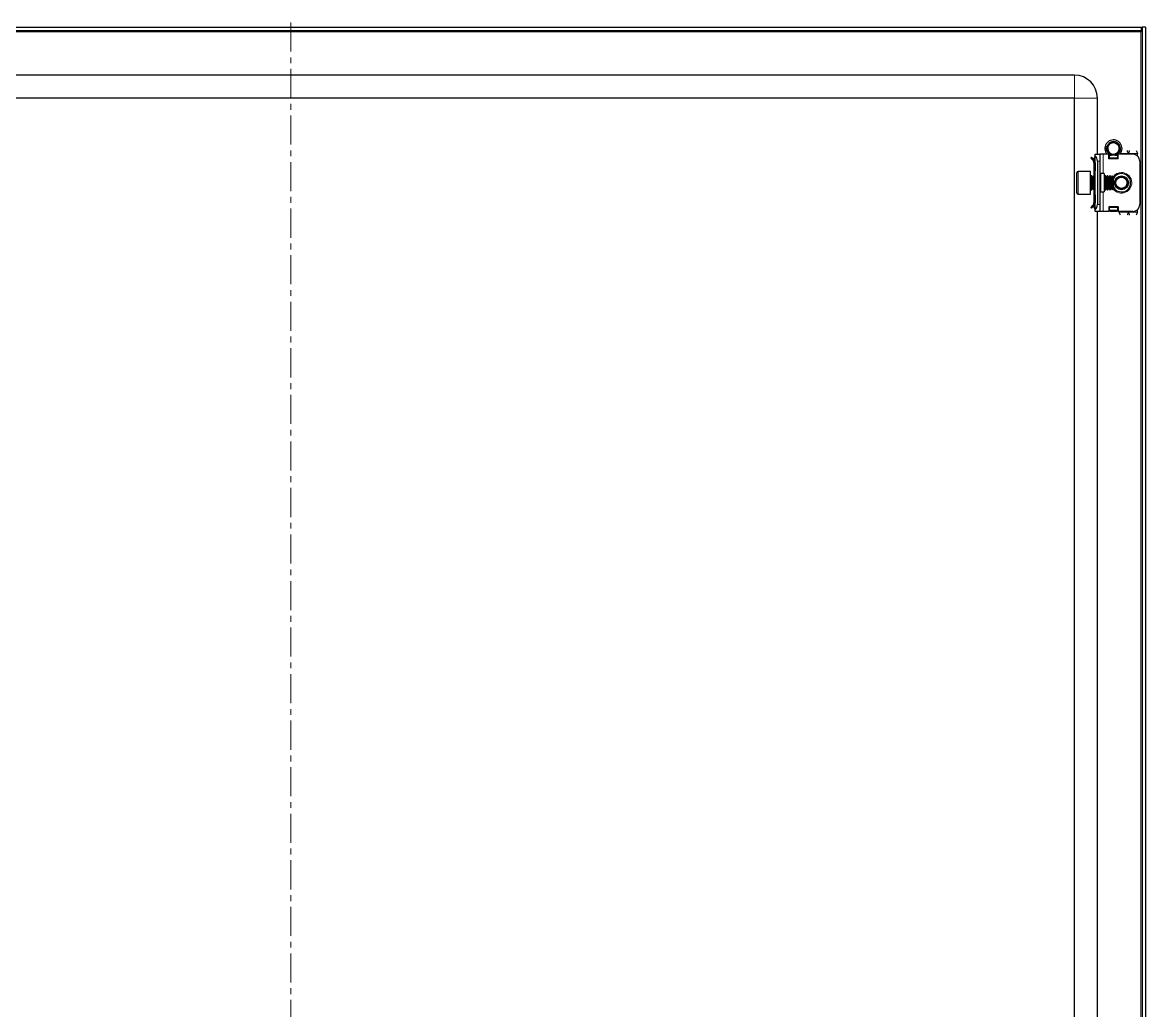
# Model space of a CAD drawing. Header units: millimetres. Extents: x -238 to 1680, y -693 to 1285.
# Drawn here: x 1189.7 to 1679.8, y 740.3 to 1171.7 of the extents above; entities that cross this region are included whole.
import ezdxf

# ---------------------------------------------------------------- set-up
doc = ezdxf.new("R2010")
doc.units = ezdxf.units.MM
doc.linetypes.add('CENTERX2', pattern=[20.32, 12.7, -2.54, 2.54, -2.54])
doc.layers.add('FORMAT', color=7, linetype='Continuous')

msp = doc.modelspace()

# ---------------------------------------------------------------- linework, layer by layer
at = {"color": 7, "linetype": 'Continuous', "lineweight": 25}
for p, q in [((935.51, 1169.71), (1678.11, 1169.71)), ((935.51, 1168.21), (1678.11, 1168.21)), ((1677.96, 1168.21), (1677.71, 1167.61)), ((1678.11, 1168.21), (1678.11, 1169.71)), ((1679.81, 1169.71), (1678.31, 1169.71)), ((1678.31, 1169.71), (1678.31, -591.29)), ((1679.81, 1169.71), (1679.81, -591.29)), ((1648.81, 1148.71), (964.81, 1148.71)), ((1648.81, 1138.71), (964.81, 1138.71)), ((1648.81, -560.29), (1648.81, 1138.71)), ((1658.81, 1114.21), (1658.81, 1138.71)), ((1662.89, 1117.41), (1662.97, 1117.65)), ((1662.95, 1117.6), (1662.93, 1117.56)), ((1664.19, 1119.23), (1664.39, 1119.35)), ((1664.36, 1119.34), (1664.32, 1119.31)), ((1664.37, 1119.27), (1664.32, 1119.31)), ((1664.36, 1119.34), (1664.59, 1119.42)), ((1664.55, 1119.43), (1664.5, 1119.41)), ((1664.74, 1119.51), (1664.69, 1119.49)), ((1664.74, 1119.51), (1664.96, 1119.58)), ((1664.93, 1119.58), (1664.88, 1119.56)), ((1665.12, 1119.63), (1665.08, 1119.62)), ((1666.01, 1119.7), (1665.26, 1119.63)), ((1667.51, 1119.18), (1667.46, 1119.21)), ((1667.67, 1119.06), (1667.63, 1119.09)), ((1667.83, 1118.93), (1667.79, 1118.96)), ((1667.97, 1118.79), (1667.94, 1118.82)), ((1667.97, 1118.79), (1668.09, 1118.66)), ((1668.08, 1118.67), (1668.07, 1118.68)), ((1668.1, 1117.58), (1668.27, 1117.17)), ((1656.25, 1112.85), (1655.9, 1112.49)), ((1657.23, 1111.87), (1656.25, 1112.85)), ((1657.6, 1112.92), (1657.81, 1113.12)), ((1657.81, 1114.21), (1659.81, 1114.21)), ((1657.81, 1113.45), (1657.81, 1114.21)), ((1657.81, 1089.97), (1657.81, 1113.45)), ((1659.81, 1114.21), (1659.81, 1111.21)), ((1661.31, 1114.21), (1659.81, 1114.21)), ((1663.81, 1114.21), (1661.31, 1114.21)), ((1662.81, 1116.8), (1662.84, 1117.06)), ((1662.81, 1116.6), (1662.84, 1116.84)), ((1662.81, 1116.8), (1662.81, 1116.75)), ((1662.81, 1116.6), (1662.82, 1116.55)), ((1662.83, 1117.01), (1662.82, 1116.96)), ((1662.83, 1116.4), (1662.83, 1116.35)), ((1662.85, 1117.21), (1662.85, 1117.17)), ((1662.85, 1116.21), (1662.86, 1116.16)), ((1662.89, 1117.41), (1662.88, 1117.37)), ((1662.89, 1116.02), (1662.9, 1115.98)), ((1662.94, 1115.85), (1662.95, 1115.8)), ((1663, 1115.67), (1663, 1115.66)), ((1663.59, 1114.7), (1663.62, 1114.66)), ((1663.72, 1114.56), (1663.75, 1114.53)), ((1663.81, 1112.21), (1663.81, 1114.21)), ((1664.06, 1113.39), (1663.81, 1113.54)), ((1663.87, 1114.42), (1663.91, 1114.39)), ((1664.03, 1114.29), (1664.07, 1114.26)), ((1664.06, 1113.83), (1664.4, 1114.07)), ((1664.56, 1113.83), (1664.06, 1113.48)), ((1664.06, 1113.48), (1664.06, 1113.83)), ((1664.06, 1112.56), (1664.06, 1113.48)), ((1664.06, 1112.21), (1664.06, 1112.56)), ((1664.2, 1114.18), (1664.24, 1114.15)), ((1664.38, 1114.07), (1664.42, 1114.05)), ((1664.56, 1113.83), (1664.96, 1113.83)), ((1664.91, 1113.85), (1664.71, 1113.95)), ((1664.74, 1113.91), (1664.78, 1113.89)), ((1664.91, 1113.85), (1664.96, 1113.83)), ((1665.09, 1113.8), (1665.14, 1113.79)), ((1666.26, 1113.75), (1666.08, 1113.72)), ((1666.41, 1113.77), (1666.45, 1113.78)), ((1666.79, 1113.87), (1666.6, 1113.83)), ((1666.65, 1113.83), (1667.06, 1113.83)), ((1667.56, 1113.48), (1667.06, 1113.83)), ((1667.35, 1114.13), (1667.08, 1114.01)), ((1667.16, 1114.12), (1667.56, 1113.83)), ((1667.56, 1113.83), (1667.56, 1113.48)), ((1667.56, 1113.48), (1667.56, 1112.56)), ((1667.56, 1112.56), (1667.56, 1112.21)), ((1667.81, 1113.54), (1667.61, 1113.42)), ((1667.61, 1113.42), (1667.61, 1112.21)), ((1667.81, 1112.21), (1667.81, 1114.21)), ((1674.31, 1114.21), (1667.81, 1114.21)), ((1668.08, 1114.74), (1667.91, 1114.62)), ((1668.05, 1114.78), (1667.93, 1114.59)), ((1668.58, 1115.59), (1668.48, 1115.4)), ((1668.59, 1115.59), (1668.49, 1115.41)), ((1668.65, 1115.73), (1668.66, 1115.77)), ((1668.7, 1115.91), (1668.71, 1115.95)), ((1668.8, 1116.51), (1668.74, 1116.2)), ((1668.75, 1116.1), (1668.76, 1116.15)), ((1668.78, 1116.31), (1668.79, 1116.36)), ((1668.8, 1116.51), (1668.81, 1116.56)), ((1668.81, 1116.71), (1668.81, 1116.71)), ((1676.31, 1113.45), (1676.31, 1114.46)), ((1656.87, 1111.52), (1655.9, 1112.49)), ((1656.87, 1111.52), (1657.23, 1111.87)), ((1657.31, 1112.21), (1657.31, 1111.81)), ((1657.31, 1110.46), (1657.81, 1110.46)), ((1657.31, 1110.46), (1657.31, 1106.96)), ((1657.81, 1110.46), (1657.81, 1106.96)), ((1658.81, 1111.21), (1658.81, 1092.21)), ((1659.81, 1111.21), (1659.81, 1092.21)), ((1667.81, 1112.21), (1663.81, 1112.21)), ((1677.31, 1111.21), (1677.31, 1092.21)), ((1649.81, 1097.31), (1649.81, 1106.11)), ((1655.81, 1106.71), (1650.41, 1106.71)), ((1655.81, 1096.71), (1655.81, 1106.71)), ((1656.42, 1104.71), (1656.06, 1104.71)), ((1656.81, 1104.15), (1656.42, 1104.71)), ((1656.42, 1104.24), (1656.42, 1104.71)), ((1656.42, 1098.71), (1656.42, 1104.24)), ((1657.2, 1104.71), (1656.81, 1104.15)), ((1656.81, 1103.77), (1656.81, 1104.15)), ((1656.81, 1099.26), (1656.81, 1103.77)), ((1657.42, 1104.71), (1657.2, 1104.71)), ((1657.2, 1104.24), (1657.2, 1104.71)), ((1657.2, 1098.71), (1657.2, 1104.24)), ((1657.81, 1106.96), (1657.31, 1106.96)), ((1657.31, 1106.96), (1657.31, 1104.71)), ((1657.81, 1104.15), (1657.42, 1104.71)), ((1657.42, 1104.24), (1657.42, 1104.71)), ((1657.42, 1098.71), (1657.42, 1104.24)), ((1661.81, 1105.71), (1660.31, 1105.71)), ((1661.81, 1105.71), (1661.81, 1097.71)), ((1662.2, 1104.71), (1661.81, 1104.15)), ((1662.42, 1104.71), (1662.2, 1104.71)), ((1662.2, 1104.24), (1662.2, 1104.71)), ((1662.2, 1098.71), (1662.2, 1104.24)), ((1662.81, 1104.15), (1662.42, 1104.71)), ((1662.42, 1104.24), (1662.42, 1104.71)), ((1662.42, 1098.71), (1662.42, 1104.24)), ((1663.2, 1104.71), (1662.81, 1104.15)), ((1662.81, 1103.77), (1662.81, 1104.15)), ((1662.81, 1099.26), (1662.81, 1103.77)), ((1663.42, 1104.71), (1663.2, 1104.71)), ((1663.2, 1104.24), (1663.2, 1104.71)), ((1663.2, 1098.71), (1663.2, 1104.24)), ((1663.81, 1104.15), (1663.42, 1104.71)), ((1663.42, 1104.24), (1663.42, 1104.71)), ((1663.42, 1098.71), (1663.42, 1104.24)), ((1664.2, 1104.71), (1663.81, 1104.15)), ((1663.81, 1103.77), (1663.81, 1104.15)), ((1663.81, 1099.26), (1663.81, 1103.77)), ((1664.42, 1104.71), (1664.2, 1104.71)), ((1664.2, 1104.24), (1664.2, 1104.71)), ((1664.2, 1098.71), (1664.2, 1104.24)), ((1664.81, 1104.15), (1664.42, 1104.71)), ((1664.42, 1104.24), (1664.42, 1104.71)), ((1664.42, 1098.71), (1664.42, 1104.24)), ((1665.2, 1104.71), (1664.81, 1104.15)), ((1664.81, 1103.77), (1664.81, 1104.15)), ((1664.81, 1099.26), (1664.81, 1103.77)), ((1665.26, 1104.71), (1665.2, 1104.71)), ((1665.2, 1104.24), (1665.2, 1104.71)), ((1665.2, 1098.71), (1665.2, 1104.24)), ((1665.81, 1104.15), (1665.26, 1104.71)), ((1665.26, 1098.71), (1665.26, 1104.71)), ((1665.81, 1099.26), (1665.81, 1104.15)), ((1656.06, 1098.71), (1656.42, 1098.71)), ((1656.42, 1098.71), (1656.81, 1099.26)), ((1656.81, 1099.26), (1657.2, 1098.71)), ((1657.2, 1098.71), (1657.42, 1098.71)), ((1657.31, 1098.71), (1657.31, 1096.46)), ((1657.42, 1098.71), (1657.81, 1099.26)), ((1661.81, 1099.26), (1662.2, 1098.71)), ((1662.2, 1098.71), (1662.42, 1098.71)), ((1662.42, 1098.71), (1662.81, 1099.26)), ((1662.81, 1099.26), (1663.2, 1098.71)), ((1663.2, 1098.71), (1663.42, 1098.71)), ((1663.42, 1098.71), (1663.81, 1099.26)), ((1663.81, 1099.26), (1664.2, 1098.71)), ((1664.2, 1098.71), (1664.42, 1098.71)), ((1664.42, 1098.71), (1664.81, 1099.26)), ((1664.81, 1099.26), (1665.2, 1098.71)), ((1665.2, 1098.71), (1665.26, 1098.71)), ((1665.26, 1098.71), (1665.81, 1099.26)), ((1650.41, 1096.71), (1655.81, 1096.71)), ((1657.31, 1096.46), (1657.81, 1096.46)), ((1657.31, 1096.46), (1657.31, 1092.96)), ((1657.31, 1092.96), (1657.81, 1092.96)), ((1657.81, 1096.46), (1657.81, 1092.96)), ((1660.31, 1097.71), (1661.81, 1097.71)), ((1656.87, 1091.9), (1655.9, 1090.92)), ((1656.25, 1090.57), (1655.9, 1090.92)), ((1657.23, 1091.54), (1656.25, 1090.57)), ((1656.87, 1091.9), (1657.23, 1091.54)), ((1657.31, 1091.21), (1657.31, 1091.67)), ((1657.81, 1090.29), (1657.6, 1090.5)), ((1657.81, 1089.21), (1657.81, 1089.97)), ((1659.81, 1089.21), (1657.81, 1089.21)), ((1658.81, 614.21), (1658.81, 1089.21)), ((1659.81, 1092.21), (1659.81, 1089.21)), ((1661.31, 1089.21), (1659.81, 1089.21)), ((1663.81, 1089.21), (1661.31, 1089.21)), ((1667.81, 1091.21), (1663.81, 1091.21)), ((1663.81, 1091.21), (1663.81, 1089.21)), ((1664.06, 1090.86), (1664.06, 1091.21)), ((1664.06, 1089.94), (1664.06, 1090.86)), ((1664.06, 1089.94), (1664.56, 1089.59)), ((1664.06, 1089.59), (1664.06, 1089.94)), ((1664.56, 1089.23), (1664.06, 1089.59)), ((1667.06, 1089.59), (1664.56, 1089.59)), ((1664.56, 1089.59), (1664.56, 1089.23)), ((1667.06, 1089.23), (1664.56, 1089.23)), ((1667.06, 1089.59), (1667.56, 1089.94)), ((1667.06, 1089.23), (1667.06, 1089.59)), ((1667.56, 1089.59), (1667.06, 1089.23)), ((1667.56, 1091.21), (1667.56, 1090.86)), ((1667.56, 1090.86), (1667.56, 1089.94)), ((1667.56, 1089.94), (1667.56, 1089.59)), ((1667.61, 1091.21), (1667.61, 1089.33)), ((1667.61, 1089.33), (1667.81, 1089.33)), ((1667.81, 1091.21), (1667.81, 1089.21)), ((1674.31, 1089.21), (1667.81, 1089.21)), ((1668.31, 1088.96), (1668.31, 1089.21)), ((1676.31, 1088.96), (1676.31, 1089.97))]:
    msp.add_line(p, q, dxfattribs=at)
at = {"color": 8, "linetype": 'Continuous', "lineweight": 18}
for p, q in [((935.91, 1167.61), (1677.71, 1167.61)), ((1677.71, 1167.61), (1677.71, -589.19)), ((1648.81, 1138.71), (1648.81, 1148.71)), ((1648.81, 1138.71), (1658.81, 1138.71)), ((1657.81, 1112.71), (1657.6, 1112.92)), ((1661.31, 1114.21), (1661.31, 1105.71)), ((1667.56, 1112.56), (1664.06, 1112.56)), ((1668.81, 1114.46), (1672.31, 1114.46)), ((1676.31, 1114.46), (1672.31, 1114.46)), ((1657.81, 1112.21), (1657.31, 1112.21)), ((1659.81, 1111.21), (1658.81, 1111.21)), ((1650.41, 1106.71), (1650.41, 1096.71)), ((1656.06, 1104.71), (1656.06, 1100.09)), ((1660.31, 1105.71), (1660.31, 1097.71)), ((1656.06, 1100.09), (1656.06, 1098.71)), ((1661.31, 1097.71), (1661.31, 1089.21)), ((1657.81, 1091.21), (1657.31, 1091.21)), ((1657.81, 1090.71), (1657.6, 1090.5)), ((1658.81, 1092.21), (1659.81, 1092.21)), ((1664.06, 1090.86), (1667.56, 1090.86)), ((1672.31, 1088.96), (1668.31, 1088.96)), ((1676.31, 1088.96), (1672.31, 1088.96))]:
    msp.add_line(p, q, dxfattribs=at)
at = {"color": 7, "linetype": 'Continuous', "lineweight": 25}
for radius in [3, 2.76, 2.45]:
    msp.add_circle((1669.31, 1101.71), radius, dxfattribs=at)
for centre, radius, start, end in [((1648.81, 1138.71), 10, 0, 90), ((1665.81, 1116.71), 3.75, 0, 221.8103), ((1665.81, 1116.71), 2.5, 108.5944, 168.5944), ((1665.81, 1116.71), 2.5, 75.8881, 108.5944), ((1665.81, 1116.71), 3, 59.9286, 86.2193), ((1665.81, 1116.71), 3, 360, 40.7437), ((1658.31, 1112.21), 1, 135, 180), ((1655.81, 1111.21), 3, 360, 48.1897), ((1665.81, 1116.71), 2.5, 168.5944, 228.5944), ((1665.81, 1116.71), 2.5, 228.5944, 288.5944), ((1665.81, 1116.71), 2.5, 288.5944, 348.5944), ((1665.81, 1116.71), 2.5, 348.5944, 10.5165), ((1665.81, 1116.71), 3.75, 318.1897, 0), ((1674.31, 1111.21), 3, 360, 90), ((1650.41, 1106.11), 0.6, 90, 180), ((1656.06, 1104.96), 0.25, 180, 270), ((1660.31, 1106.21), 0.5, 180, 270), ((1669.31, 1101.71), 4, 270, 151.045), ((1656.06, 1098.46), 0.25, 90, 180), ((1669.31, 1101.71), 4, 208.955, 270), ((1650.41, 1097.31), 0.6, 180, 270), ((1660.31, 1097.21), 0.5, 90, 180), ((1658.31, 1091.21), 1, 180, 225), ((1655.81, 1092.21), 3, 311.8103, 360), ((1674.31, 1092.21), 3, 270, 360)]:
    msp.add_arc(centre, radius, start, end, dxfattribs=at)
at = {"color": 8, "linetype": 'Continuous', "lineweight": 18}
for start, end in [(215.4622, 90), (90, 144.5378)]:
    msp.add_arc((1669.31, 1101.71), 4.5, start, end, dxfattribs=at)
at = {"color": 7, "linetype": 'Continuous', "lineweight": 25}
msp.add_open_spline([(1677.71, 1167.61), (1677.74, 1167.69), (1677.81, 1167.84), (1677.91, 1168.04), (1678.01, 1168.18), (1678.08, 1168.2), (1678.11, 1168.21)], degree=3, dxfattribs=at)
for points, knots in [([(1678.31, 1169.71), (1678.3, 1169.53), (1678.28, 1169.16), (1678.19, 1168.79), (1678.11, 1168.6), (1678.11, 1168.59)], [0, 0, 0, 0, 0.48755, 0.97507, 1, 1, 1, 1]), ([(1662.89, 1117.41), (1662.93, 1117.42), (1663, 1117.42), (1663.09, 1117.41), (1663.17, 1117.38), (1663.24, 1117.34), (1663.3, 1117.3), (1663.33, 1117.26), (1663.35, 1117.24)], [0, 0, 0, 0, 0.207037, 0.38272, 0.55212, 0.712365, 0.86221, 1, 1, 1, 1]), ([(1663.36, 1117.25), (1663.35, 1117.27), (1663.32, 1117.31), (1663.27, 1117.38), (1663.19, 1117.45), (1663.11, 1117.5), (1663.02, 1117.54), (1662.96, 1117.55), (1662.93, 1117.56)], [0, 0, 0, 0, 0.112687, 0.266978, 0.464332, 0.661607, 0.829157, 1, 1, 1, 1]), ([(1662.95, 1117.6), (1662.98, 1117.6), (1663.04, 1117.6), (1663.12, 1117.57), (1663.19, 1117.54), (1663.26, 1117.49), (1663.31, 1117.43), (1663.34, 1117.37), (1663.37, 1117.33), (1663.37, 1117.3), (1663.37, 1117.3)], [0, 0, 0, 0, 0.159812, 0.318711, 0.470648, 0.614013, 0.748131, 0.873387, 0.991083, 1, 1, 1, 1]), ([(1664.35, 1119.26), (1664.28, 1119.21), (1663.93, 1118.98), (1663.44, 1118.47), (1663.21, 1117.92), (1663.11, 1117.68)], [0, 0, 0, 0, 0.128781, 0.613629, 1, 1, 1, 1]), ([(1663.11, 1117.68), (1663.11, 1117.68), (1663.14, 1117.67), (1663.2, 1117.64), (1663.26, 1117.59), (1663.3, 1117.54), (1663.35, 1117.46), (1663.37, 1117.36), (1663.37, 1117.26), (1663.36, 1117.21), (1663.36, 1117.2)], [0, 0, 0, 0, 0.022761, 0.192243, 0.346896, 0.477535, 0.588677, 0.783334, 0.968624, 1, 1, 1, 1]), ([(1663.38, 1117.27), (1663.37, 1117.31), (1663.36, 1117.37), (1663.32, 1117.46), (1663.27, 1117.53), (1663.21, 1117.6), (1663.16, 1117.64), (1663.12, 1117.67), (1663.11, 1117.68)], [0, 0, 0, 0, 0.182737, 0.363423, 0.543947, 0.724373, 0.904747, 1, 1, 1, 1]), ([(1665.01, 1119.08), (1665, 1119.07), (1664.95, 1119.06), (1664.88, 1119.05), (1664.78, 1119.05), (1664.69, 1119.06), (1664.6, 1119.09), (1664.52, 1119.12), (1664.44, 1119.17), (1664.39, 1119.22), (1664.36, 1119.25), (1664.35, 1119.26)], [0, 0, 0, 0, 0.0429601, 0.1733, 0.2742626, 0.4010814, 0.5277159, 0.6542588, 0.7807587, 0.9368521, 1, 1, 1, 1]), ([(1664.36, 1119.34), (1664.39, 1119.32), (1664.45, 1119.28), (1664.52, 1119.21), (1664.56, 1119.15), (1664.58, 1119.11), (1664.58, 1119.09)], [0, 0, 0, 0, 0.3195142, 0.6084926, 0.891527, 1, 1, 1, 1]), ([(1664.66, 1119.07), (1664.66, 1119.07), (1664.66, 1119.11), (1664.64, 1119.17), (1664.61, 1119.26), (1664.56, 1119.34), (1664.52, 1119.39), (1664.5, 1119.41)], [0, 0, 0, 0, 0.00279, 0.269575, 0.536371, 0.765499, 1, 1, 1, 1]), ([(1664.55, 1119.43), (1664.58, 1119.41), (1664.63, 1119.37), (1664.69, 1119.29), (1664.73, 1119.21), (1664.76, 1119.13), (1664.76, 1119.08), (1664.77, 1119.05)], [0, 0, 0, 0, 0.234253, 0.442787, 0.646465, 0.841043, 1, 1, 1, 1]), ([(1664.8, 1119.05), (1664.8, 1119.08), (1664.81, 1119.14), (1664.81, 1119.24), (1664.78, 1119.33), (1664.75, 1119.42), (1664.71, 1119.47), (1664.69, 1119.49)], [0, 0, 0, 0, 0.181695, 0.396783, 0.61186, 0.803681, 1, 1, 1, 1]), ([(1664.74, 1119.51), (1664.76, 1119.49), (1664.81, 1119.44), (1664.86, 1119.36), (1664.9, 1119.27), (1664.91, 1119.19), (1664.91, 1119.12), (1664.9, 1119.07), (1664.9, 1119.05)], [0, 0, 0, 0, 0.208724, 0.39105, 0.568219, 0.73683, 0.894853, 1, 1, 1, 1]), ([(1664.92, 1119.06), (1664.92, 1119.07), (1664.94, 1119.1), (1664.96, 1119.18), (1664.97, 1119.28), (1664.96, 1119.38), (1664.93, 1119.47), (1664.9, 1119.53), (1664.88, 1119.56)], [0, 0, 0, 0, 0.043388, 0.23288, 0.422274, 0.611632, 0.803279, 1, 1, 1, 1]), ([(1664.93, 1119.58), (1664.95, 1119.55), (1664.99, 1119.5), (1665.03, 1119.41), (1665.05, 1119.33), (1665.05, 1119.24), (1665.04, 1119.17), (1665.03, 1119.11), (1665.01, 1119.08), (1665.01, 1119.08)], [0, 0, 0, 0, 0.198483, 0.367712, 0.531083, 0.685778, 0.830503, 0.965152, 1, 1, 1, 1]), ([(1665.26, 1119.63), (1665.27, 1119.61), (1665.29, 1119.57), (1665.31, 1119.49), (1665.31, 1119.41), (1665.29, 1119.34), (1665.25, 1119.25), (1665.19, 1119.17), (1665.1, 1119.11), (1665.04, 1119.09), (1665.01, 1119.08)], [0, 0, 0, 0, 0.098631, 0.238541, 0.378532, 0.49895, 0.601027, 0.777401, 0.9101, 1, 1, 1, 1]), ([(1665.03, 1119.1), (1665.04, 1119.12), (1665.07, 1119.17), (1665.1, 1119.25), (1665.12, 1119.35), (1665.12, 1119.48), (1665.09, 1119.57), (1665.08, 1119.62)], [0, 0, 0, 0, 0.13286, 0.29106, 0.491007, 0.69089, 1, 1, 1, 1]), ([(1665.12, 1119.63), (1665.13, 1119.6), (1665.16, 1119.55), (1665.19, 1119.47), (1665.2, 1119.38), (1665.19, 1119.3), (1665.16, 1119.21), (1665.12, 1119.15), (1665.09, 1119.11)], [0, 0, 0, 0, 0.16279, 0.324686, 0.479688, 0.626058, 0.76302, 1, 1, 1, 1]), ([(1665.11, 1119.13), (1665.12, 1119.13), (1665.15, 1119.16), (1665.18, 1119.22), (1665.23, 1119.29), (1665.26, 1119.39), (1665.27, 1119.48), (1665.27, 1119.56), (1665.27, 1119.61), (1665.26, 1119.63)], [0, 0, 0, 0, 0.036757, 0.196192, 0.355485, 0.51469, 0.719746, 0.882005, 1, 1, 1, 1]), ([(1666.42, 1119.13), (1666.71, 1119.08), (1667, 1119.03), (1667.27, 1118.9), (1667.28, 1118.9)], [0, 0, 0, 0, 0.965671, 1, 1, 1, 1]), ([(1666.42, 1119.13), (1666.51, 1119.1), (1666.65, 1119.04), (1666.78, 1118.97), (1666.82, 1118.94)], [0, 0, 0, 0, 0.681733, 1, 1, 1, 1]), ([(1666.82, 1118.94), (1666.89, 1118.91), (1667.21, 1118.75), (1667.73, 1118.33), (1667.98, 1117.83), (1668.1, 1117.58)], [0, 0, 0, 0, 0.130652, 0.560007, 1, 1, 1, 1]), ([(1667.28, 1118.9), (1667.27, 1118.91), (1667.26, 1118.96), (1667.25, 1119.03), (1667.26, 1119.12), (1667.27, 1119.22), (1667.3, 1119.28), (1667.31, 1119.31)], [0, 0, 0, 0, 0.113604, 0.31095, 0.508229, 0.75166, 1, 1, 1, 1]), ([(1667.33, 1119.29), (1667.33, 1119.26), (1667.33, 1119.19), (1667.3, 1119.09), (1667.28, 1119.03), (1667.26, 1119.01), (1667.26, 1119.01)], [0, 0, 0, 0, 0.357139, 0.680979, 0.998183, 1, 1, 1, 1]), ([(1667.27, 1118.92), (1667.29, 1118.94), (1667.34, 1118.98), (1667.4, 1119.05), (1667.44, 1119.13), (1667.46, 1119.18), (1667.46, 1119.21)], [0, 0, 0, 0, 0.2282538, 0.5103507, 0.7523188, 1, 1, 1, 1]), ([(1667.88, 1118.49), (1667.86, 1118.49), (1667.82, 1118.47), (1667.73, 1118.47), (1667.63, 1118.48), (1667.55, 1118.52), (1667.47, 1118.57), (1667.38, 1118.66), (1667.31, 1118.77), (1667.29, 1118.86), (1667.28, 1118.9)], [0, 0, 0, 0, 0.073646, 0.169563, 0.351373, 0.438893, 0.519676, 0.682906, 0.8512, 1, 1, 1, 1]), ([(1667.51, 1119.18), (1667.5, 1119.15), (1667.49, 1119.08), (1667.46, 1118.99), (1667.41, 1118.91), (1667.36, 1118.85), (1667.32, 1118.82), (1667.3, 1118.81)], [0, 0, 0, 0, 0.240212, 0.454711, 0.664287, 0.864517, 1, 1, 1, 1]), ([(1667.32, 1118.77), (1667.34, 1118.78), (1667.4, 1118.81), (1667.48, 1118.86), (1667.55, 1118.93), (1667.6, 1119.01), (1667.62, 1119.06), (1667.63, 1119.09)], [0, 0, 0, 0, 0.172104, 0.391099, 0.610089, 0.802801, 1, 1, 1, 1]), ([(1667.67, 1119.06), (1667.67, 1119.03), (1667.65, 1118.96), (1667.61, 1118.87), (1667.55, 1118.8), (1667.49, 1118.75), (1667.43, 1118.71), (1667.38, 1118.69), (1667.37, 1118.69)], [0, 0, 0, 0, 0.2092385, 0.3927019, 0.571062, 0.7408444, 0.8999576, 1, 1, 1, 1]), ([(1667.38, 1118.67), (1667.39, 1118.67), (1667.43, 1118.67), (1667.51, 1118.7), (1667.6, 1118.75), (1667.68, 1118.81), (1667.74, 1118.88), (1667.78, 1118.93), (1667.79, 1118.96)], [0, 0, 0, 0, 0.0505, 0.241124, 0.431653, 0.622154, 0.808692, 1, 1, 1, 1]), ([(1667.83, 1118.93), (1667.82, 1118.89), (1667.79, 1118.83), (1667.74, 1118.75), (1667.68, 1118.69), (1667.61, 1118.65), (1667.53, 1118.62), (1667.48, 1118.6), (1667.45, 1118.6), (1667.44, 1118.6)], [0, 0, 0, 0, 0.198035, 0.367663, 0.531495, 0.686664, 0.831818, 0.981917, 1, 1, 1, 1]), ([(1667.46, 1118.59), (1667.46, 1118.59), (1667.5, 1118.59), (1667.56, 1118.59), (1667.65, 1118.61), (1667.73, 1118.65), (1667.81, 1118.69), (1667.88, 1118.75), (1667.92, 1118.8), (1667.94, 1118.82)], [0, 0, 0, 0, 0.018281, 0.175639, 0.332896, 0.490097, 0.647274, 0.821632, 1, 1, 1, 1]), ([(1667.97, 1118.79), (1667.96, 1118.76), (1667.93, 1118.71), (1667.87, 1118.65), (1667.8, 1118.6), (1667.73, 1118.56), (1667.66, 1118.54), (1667.58, 1118.53), (1667.53, 1118.54), (1667.51, 1118.55)], [0, 0, 0, 0, 0.159446, 0.318034, 0.469983, 0.61348, 0.747649, 0.872856, 1, 1, 1, 1]), ([(1667.52, 1118.54), (1667.55, 1118.53), (1667.61, 1118.52), (1667.69, 1118.52), (1667.77, 1118.53), (1667.86, 1118.55), (1667.96, 1118.59), (1668.03, 1118.65), (1668.07, 1118.68)], [0, 0, 0, 0, 0.149407, 0.278563, 0.407661, 0.536722, 0.727045, 1, 1, 1, 1]), ([(1668.08, 1118.67), (1668.07, 1118.64), (1668.04, 1118.59), (1667.97, 1118.54), (1667.92, 1118.51), (1667.89, 1118.49), (1667.88, 1118.49)], [0, 0, 0, 0, 0.315056, 0.630194, 0.945514, 1, 1, 1, 1]), ([(1667.88, 1118.49), (1667.91, 1118.47), (1668.15, 1118.24), (1668.5, 1117.78), (1668.74, 1117.17), (1668.79, 1116.83), (1668.81, 1116.71)], [0, 0, 0, 0, 0.050685, 0.485619, 0.826643, 1, 1, 1, 1]), ([(1662.81, 1116.8), (1662.84, 1116.82), (1662.91, 1116.85), (1663, 1116.87), (1663.09, 1116.88), (1663.14, 1116.87), (1663.16, 1116.86)], [0, 0, 0, 0, 0.293779, 0.558982, 0.818494, 1, 1, 1, 1]), ([(1663.04, 1116.78), (1663.02, 1116.78), (1662.97, 1116.79), (1662.9, 1116.78), (1662.84, 1116.76), (1662.81, 1116.75)], [0, 0, 0, 0, 0.236131, 0.613435, 1, 1, 1, 1]), ([(1663.59, 1114.7), (1663.46, 1114.85), (1663.18, 1115.2), (1662.89, 1115.86), (1662.84, 1116.37), (1662.81, 1116.62)], [0, 0, 0, 0, 0.274163, 0.639603, 1, 1, 1, 1]), ([(1663.21, 1116.91), (1663.2, 1116.91), (1663.17, 1116.93), (1663.09, 1116.96), (1663, 1116.98), (1662.91, 1116.98), (1662.85, 1116.97), (1662.82, 1116.96)], [0, 0, 0, 0, 0.050156, 0.304513, 0.55888, 0.776903, 1, 1, 1, 1]), ([(1662.92, 1115.96), (1662.91, 1116.01), (1662.84, 1116.16), (1662.83, 1116.32), (1662.82, 1116.44)], [0, 0, 0, 0, 0.28291, 1, 1, 1, 1]), ([(1662.83, 1117.01), (1662.86, 1117.02), (1662.92, 1117.05), (1663.02, 1117.06), (1663.11, 1117.06), (1663.19, 1117.03), (1663.25, 1117.02), (1663.27, 1117), (1663.27, 1117)], [0, 0, 0, 0, 0.227908, 0.430276, 0.627707, 0.816134, 0.99284, 1, 1, 1, 1]), ([(1662.85, 1117.21), (1662.89, 1117.22), (1662.95, 1117.24), (1663.05, 1117.24), (1663.14, 1117.23), (1663.22, 1117.2), (1663.28, 1117.16), (1663.32, 1117.12), (1663.33, 1117.11)], [0, 0, 0, 0, 0.2058107, 0.3849601, 0.558827, 0.7241205, 0.8789337, 1, 1, 1, 1]), ([(1663.29, 1117.02), (1663.26, 1117.04), (1663.21, 1117.09), (1663.12, 1117.13), (1663.03, 1117.16), (1662.94, 1117.17), (1662.88, 1117.17), (1662.85, 1117.17)], [0, 0, 0, 0, 0.19243, 0.403622, 0.614801, 0.805152, 1, 1, 1, 1]), ([(1663.32, 1117.16), (1663.3, 1117.18), (1663.25, 1117.23), (1663.17, 1117.29), (1663.08, 1117.33), (1662.99, 1117.36), (1662.92, 1117.36), (1662.88, 1117.37)], [0, 0, 0, 0, 0.183111, 0.381533, 0.579913, 0.787111, 1, 1, 1, 1]), ([(1663.12, 1115.41), (1663.1, 1115.44), (1663.01, 1115.58), (1662.97, 1115.74), (1662.93, 1115.87)], [0, 0, 0, 0, 0.192577, 1, 1, 1, 1]), ([(1663.36, 1117.2), (1663.35, 1117.17), (1663.33, 1117.1), (1663.28, 1117), (1663.21, 1116.91), (1663.15, 1116.85), (1663.08, 1116.8), (1663.02, 1116.76), (1662.98, 1116.75), (1662.97, 1116.75)], [0, 0, 0, 0, 0.125166, 0.336769, 0.488675, 0.640371, 0.791962, 0.943503, 1, 1, 1, 1]), ([(1662.97, 1116.75), (1662.98, 1116.67), (1663, 1116.28), (1663.17, 1115.61), (1663.54, 1115.13), (1663.71, 1114.91)], [0, 0, 0, 0, 0.108003, 0.585763, 1, 1, 1, 1]), ([(1663.5, 1114.83), (1663.46, 1114.87), (1663.32, 1115), (1663.23, 1115.17), (1663.16, 1115.3)], [0, 0, 0, 0, 0.288707, 1, 1, 1, 1]), ([(1663.59, 1114.7), (1663.6, 1114.72), (1663.63, 1114.77), (1663.7, 1114.83), (1663.77, 1114.87), (1663.84, 1114.9), (1663.91, 1114.91), (1663.98, 1114.92), (1664.02, 1114.91), (1664.03, 1114.9)], [0, 0, 0, 0, 0.169226, 0.337427, 0.497935, 0.649179, 0.790582, 0.922688, 1, 1, 1, 1]), ([(1664.08, 1114.86), (1664.07, 1114.86), (1664, 1114.87), (1663.9, 1114.85), (1663.79, 1114.8), (1663.7, 1114.75), (1663.65, 1114.7), (1663.62, 1114.66)], [0, 0, 0, 0, 0.046579, 0.362688, 0.551736, 0.740753, 1, 1, 1, 1]), ([(1663.71, 1114.91), (1663.72, 1114.92), (1663.74, 1114.93), (1663.8, 1114.94), (1663.88, 1114.95), (1663.99, 1114.94), (1664.09, 1114.89), (1664.14, 1114.85), (1664.16, 1114.83)], [0, 0, 0, 0, 0.045866, 0.230744, 0.387461, 0.658246, 0.861978, 1, 1, 1, 1]), ([(1664.07, 1114.9), (1664.04, 1114.91), (1663.98, 1114.93), (1663.89, 1114.94), (1663.8, 1114.93), (1663.74, 1114.92), (1663.71, 1114.91)], [0, 0, 0, 0, 0.251795, 0.502165, 0.752314, 1, 1, 1, 1]), ([(1663.72, 1114.56), (1663.73, 1114.59), (1663.76, 1114.65), (1663.82, 1114.72), (1663.89, 1114.78), (1663.96, 1114.82), (1664.03, 1114.84), (1664.08, 1114.84), (1664.1, 1114.84)], [0, 0, 0, 0, 0.211659, 0.390361, 0.562352, 0.724819, 0.876696, 1, 1, 1, 1]), ([(1664.17, 1114.79), (1664.13, 1114.78), (1664.07, 1114.77), (1663.98, 1114.73), (1663.89, 1114.68), (1663.81, 1114.61), (1663.77, 1114.55), (1663.75, 1114.53)], [0, 0, 0, 0, 0.190996, 0.383798, 0.576553, 0.78528, 1, 1, 1, 1]), ([(1663.87, 1114.42), (1663.88, 1114.46), (1663.9, 1114.52), (1663.95, 1114.6), (1664.01, 1114.67), (1664.07, 1114.72), (1664.13, 1114.76), (1664.17, 1114.76), (1664.18, 1114.76)], [0, 0, 0, 0, 0.219212, 0.409339, 0.593597, 0.768568, 0.932394, 1, 1, 1, 1]), ([(1664.27, 1114.7), (1664.27, 1114.7), (1664.23, 1114.69), (1664.17, 1114.66), (1664.08, 1114.61), (1664.01, 1114.55), (1663.95, 1114.47), (1663.92, 1114.42), (1663.91, 1114.39)], [0, 0, 0, 0, 0.002693, 0.20821, 0.413641, 0.619057, 0.807274, 1, 1, 1, 1]), ([(1664.03, 1114.29), (1664.04, 1114.33), (1664.05, 1114.4), (1664.09, 1114.49), (1664.14, 1114.56), (1664.2, 1114.62), (1664.25, 1114.66), (1664.28, 1114.67), (1664.28, 1114.67)], [0, 0, 0, 0, 0.222831, 0.420099, 0.612409, 0.79585, 0.967895, 1, 1, 1, 1]), ([(1664.33, 1114.58), (1664.32, 1114.57), (1664.27, 1114.55), (1664.21, 1114.5), (1664.15, 1114.43), (1664.1, 1114.35), (1664.08, 1114.29), (1664.07, 1114.26)], [0, 0, 0, 0, 0.084965, 0.329338, 0.573716, 0.784411, 1, 1, 1, 1]), ([(1664.16, 1114.83), (1664.17, 1114.83), (1664.2, 1114.79), (1664.25, 1114.73), (1664.3, 1114.64), (1664.34, 1114.56), (1664.36, 1114.47), (1664.36, 1114.42), (1664.37, 1114.39)], [0, 0, 0, 0, 0.066273, 0.267344, 0.423096, 0.618734, 0.814089, 1, 1, 1, 1]), ([(1664.2, 1114.18), (1664.2, 1114.21), (1664.21, 1114.28), (1664.24, 1114.38), (1664.28, 1114.46), (1664.32, 1114.51), (1664.34, 1114.53), (1664.34, 1114.53)], [0, 0, 0, 0, 0.275174, 0.522846, 0.765225, 0.99702, 1, 1, 1, 1]), ([(1664.37, 1114.39), (1664.34, 1114.37), (1664.31, 1114.32), (1664.26, 1114.24), (1664.25, 1114.18), (1664.24, 1114.15)], [0, 0, 0, 0, 0.36332, 0.677837, 1, 1, 1, 1]), ([(1664.44, 1114.36), (1664.44, 1114.36), (1664.45, 1114.33), (1664.44, 1114.26), (1664.41, 1114.17), (1664.38, 1114.11), (1664.36, 1114.08)], [0, 0, 0, 0, 0.058255, 0.305509, 0.64716, 1, 1, 1, 1]), ([(1666.41, 1113.77), (1666.38, 1113.76), (1666.06, 1113.7), (1665.42, 1113.69), (1664.76, 1113.87), (1664.43, 1114.05), (1664.36, 1114.08)], [0, 0, 0, 0, 0.044285, 0.46488, 0.894202, 1, 1, 1, 1]), ([(1664.37, 1114.39), (1664.43, 1114.36), (1664.76, 1114.18), (1665.43, 1113.99), (1666.05, 1114.03), (1666.34, 1114.11), (1666.34, 1114.11)], [0, 0, 0, 0, 0.102158, 0.551599, 0.99962, 1, 1, 1, 1]), ([(1664.38, 1114.07), (1664.38, 1114.11), (1664.38, 1114.18), (1664.4, 1114.27), (1664.43, 1114.33), (1664.44, 1114.35)], [0, 0, 0, 0, 0.371432, 0.710618, 1, 1, 1, 1]), ([(1665.29, 1113.77), (1665.25, 1113.77), (1665.11, 1113.78), (1664.97, 1113.83), (1664.88, 1113.86)], [0, 0, 0, 0, 0.317385, 1, 1, 1, 1]), ([(1665.98, 1113.74), (1665.91, 1113.73), (1665.74, 1113.69), (1665.57, 1113.72), (1665.47, 1113.73)], [0, 0, 0, 0, 0.399625, 1, 1, 1, 1]), ([(1666.34, 1114.11), (1666.35, 1114.12), (1666.37, 1114.17), (1666.43, 1114.24), (1666.52, 1114.31), (1666.58, 1114.33), (1666.61, 1114.34)], [0, 0, 0, 0, 0.153621, 0.528305, 0.811762, 1, 1, 1, 1]), ([(1666.49, 1114.28), (1666.46, 1114.26), (1666.41, 1114.22), (1666.37, 1114.15), (1666.35, 1114.12), (1666.34, 1114.11)], [0, 0, 0, 0, 0.41332, 0.833507, 1, 1, 1, 1]), ([(1666.41, 1113.77), (1666.4, 1113.8), (1666.37, 1113.85), (1666.36, 1113.93), (1666.36, 1114.02), (1666.37, 1114.09), (1666.4, 1114.18), (1666.45, 1114.24), (1666.48, 1114.27)], [0, 0, 0, 0, 0.162579, 0.32416, 0.478216, 0.623372, 0.759205, 1, 1, 1, 1]), ([(1666.52, 1114.27), (1666.52, 1114.27), (1666.49, 1114.23), (1666.46, 1114.14), (1666.43, 1114.03), (1666.43, 1113.94), (1666.43, 1113.86), (1666.45, 1113.8), (1666.45, 1113.78)], [0, 0, 0, 0, 0.001313, 0.309582, 0.493731, 0.677835, 0.837663, 1, 1, 1, 1]), ([(1666.6, 1113.81), (1666.58, 1113.84), (1666.54, 1113.9), (1666.51, 1113.99), (1666.5, 1114.07), (1666.5, 1114.15), (1666.52, 1114.22), (1666.54, 1114.28), (1666.56, 1114.31), (1666.57, 1114.32)], [0, 0, 0, 0, 0.195461, 0.359649, 0.517607, 0.666788, 0.806268, 0.936243, 1, 1, 1, 1]), ([(1666.64, 1114.33), (1666.63, 1114.3), (1666.6, 1114.25), (1666.59, 1114.16), (1666.58, 1114.07), (1666.59, 1113.96), (1666.62, 1113.88), (1666.64, 1113.83)], [0, 0, 0, 0, 0.147065, 0.321231, 0.495346, 0.669443, 1, 1, 1, 1]), ([(1666.6, 1113.81), (1666.6, 1113.82), (1666.62, 1113.82), (1666.63, 1113.82), (1666.64, 1113.83)], [0, 0, 0, 0, 0.4789775, 1, 1, 1, 1]), ([(1666.61, 1114.34), (1666.62, 1114.34), (1666.67, 1114.36), (1666.75, 1114.37), (1666.85, 1114.37), (1666.92, 1114.36), (1666.96, 1114.35), (1666.97, 1114.35)], [0, 0, 0, 0, 0.099011, 0.388276, 0.61301, 0.895384, 1, 1, 1, 1]), ([(1666.79, 1113.87), (1666.76, 1113.9), (1666.72, 1113.95), (1666.67, 1114.03), (1666.65, 1114.12), (1666.64, 1114.2), (1666.64, 1114.27), (1666.65, 1114.31), (1666.66, 1114.33)], [0, 0, 0, 0, 0.213002, 0.396975, 0.575181, 0.744364, 0.902779, 1, 1, 1, 1]), ([(1666.76, 1114.37), (1666.76, 1114.37), (1666.74, 1114.33), (1666.74, 1114.26), (1666.73, 1114.16), (1666.75, 1114.06), (1666.78, 1113.97), (1666.82, 1113.92), (1666.83, 1113.89)], [0, 0, 0, 0, 0.019058, 0.219488, 0.419831, 0.620151, 0.807785, 1, 1, 1, 1]), ([(1666.98, 1113.95), (1666.95, 1113.97), (1666.9, 1114.01), (1666.84, 1114.09), (1666.81, 1114.18), (1666.79, 1114.26), (1666.78, 1114.32), (1666.79, 1114.36), (1666.79, 1114.37)], [0, 0, 0, 0, 0.218347, 0.41099, 0.598711, 0.777744, 0.945667, 1, 1, 1, 1]), ([(1666.98, 1113.95), (1666.96, 1113.94), (1666.9, 1113.91), (1666.83, 1113.9), (1666.79, 1113.89)], [0, 0, 0, 0, 0.301025, 1, 1, 1, 1]), ([(1666.79, 1113.87), (1666.8, 1113.88), (1666.81, 1113.88), (1666.83, 1113.89), (1666.83, 1113.89)], [0, 0, 0, 0, 0.4765794, 1, 1, 1, 1]), ([(1666.89, 1114.36), (1666.89, 1114.34), (1666.89, 1114.29), (1666.9, 1114.21), (1666.93, 1114.12), (1666.97, 1114.03), (1667.01, 1113.99), (1667.03, 1113.97)], [0, 0, 0, 0, 0.114393, 0.350182, 0.585971, 0.790611, 1, 1, 1, 1]), ([(1667.17, 1114.03), (1667.14, 1114.05), (1667.08, 1114.09), (1667.02, 1114.17), (1666.97, 1114.25), (1666.94, 1114.31), (1666.94, 1114.35), (1666.94, 1114.35)], [0, 0, 0, 0, 0.260762, 0.494805, 0.723794, 0.94279, 1, 1, 1, 1]), ([(1666.97, 1114.35), (1667.03, 1114.38), (1667.36, 1114.57), (1667.85, 1115.04), (1668.16, 1115.62), (1668.25, 1115.96), (1668.26, 1116.02)], [0, 0, 0, 0, 0.104785, 0.513079, 0.918136, 1, 1, 1, 1]), ([(1666.98, 1113.95), (1666.99, 1113.95), (1667, 1113.96), (1667.02, 1113.96), (1667.03, 1113.97)], [0, 0, 0, 0, 0.4764859, 1, 1, 1, 1]), ([(1666.99, 1114.39), (1667, 1114.39), (1667.04, 1114.38), (1667.11, 1114.35), (1667.19, 1114.3), (1667.27, 1114.23), (1667.31, 1114.16), (1667.33, 1114.12)], [0, 0, 0, 0, 0.084477, 0.253367, 0.470159, 0.686909, 1, 1, 1, 1]), ([(1667.05, 1114.33), (1667.06, 1114.32), (1667.07, 1114.27), (1667.1, 1114.2), (1667.15, 1114.12), (1667.19, 1114.08), (1667.21, 1114.06)], [0, 0, 0, 0, 0.154183, 0.462567, 0.728091, 1, 1, 1, 1]), ([(1667.35, 1114.13), (1667.32, 1114.15), (1667.26, 1114.19), (1667.19, 1114.25), (1667.15, 1114.31), (1667.13, 1114.33)], [0, 0, 0, 0, 0.362858, 0.693435, 1, 1, 1, 1]), ([(1667.17, 1114.03), (1667.18, 1114.04), (1667.19, 1114.04), (1667.21, 1114.05), (1667.21, 1114.06)], [0, 0, 0, 0, 0.477867, 1, 1, 1, 1]), ([(1668.65, 1115.73), (1668.44, 1115.3), (1668.12, 1114.66), (1667.54, 1114.26), (1667.33, 1114.12)], [0, 0, 0, 0, 0.657042, 1, 1, 1, 1]), ([(1667.35, 1114.13), (1667.36, 1114.14), (1667.37, 1114.15), (1667.38, 1114.15), (1667.39, 1114.16)], [0, 0, 0, 0, 0.480194, 1, 1, 1, 1]), ([(1667.52, 1114.24), (1667.51, 1114.23), (1667.46, 1114.2), (1667.4, 1114.18), (1667.36, 1114.16)], [0, 0, 0, 0, 0.230751, 1, 1, 1, 1]), ([(1667.52, 1114.24), (1667.52, 1114.25), (1667.54, 1114.25), (1667.55, 1114.26), (1667.56, 1114.27)], [0, 0, 0, 0, 0.482687, 1, 1, 1, 1]), ([(1667.67, 1114.36), (1667.68, 1114.36), (1667.69, 1114.37), (1667.7, 1114.38), (1667.71, 1114.39)], [0, 0, 0, 0, 0.484546, 1, 1, 1, 1]), ([(1668.36, 1115.19), (1668.34, 1115.14), (1668.24, 1114.84), (1667.99, 1114.63), (1667.79, 1114.45)], [0, 0, 0, 0, 0.1718651, 1, 1, 1, 1]), ([(1667.82, 1114.48), (1667.82, 1114.48), (1667.84, 1114.49), (1667.85, 1114.5), (1667.85, 1114.51)], [0, 0, 0, 0, 0.485158, 1, 1, 1, 1]), ([(1667.95, 1114.61), (1667.96, 1114.61), (1667.97, 1114.62), (1667.98, 1114.63), (1667.98, 1114.64)], [0, 0, 0, 0, 0.4842322, 1, 1, 1, 1]), ([(1668.44, 1115.32), (1668.42, 1115.25), (1668.34, 1115.04), (1668.17, 1114.88), (1668.06, 1114.77)], [0, 0, 0, 0, 0.333789, 1, 1, 1, 1]), ([(1668.08, 1114.74), (1668.08, 1114.75), (1668.1, 1114.77), (1668.11, 1114.79), (1668.12, 1114.8)], [0, 0, 0, 0, 0.2967964, 1, 1, 1, 1]), ([(1668.26, 1116.02), (1668.26, 1116.05), (1668.25, 1116.12), (1668.26, 1116.18), (1668.26, 1116.21)], [0, 0, 0, 0, 0.5444726, 1, 1, 1, 1]), ([(1668.65, 1115.73), (1668.62, 1115.73), (1668.56, 1115.74), (1668.48, 1115.77), (1668.41, 1115.81), (1668.35, 1115.87), (1668.31, 1115.92), (1668.28, 1115.99), (1668.26, 1116.04), (1668.25, 1116.08), (1668.25, 1116.09)], [0, 0, 0, 0, 0.154027, 0.307095, 0.452862, 0.590123, 0.718565, 0.838856, 0.95247, 1, 1, 1, 1]), ([(1668.26, 1116.21), (1668.26, 1116.22), (1668.27, 1116.27), (1668.29, 1116.32), (1668.32, 1116.37), (1668.32, 1116.38)], [0, 0, 0, 0, 0.157682, 0.80304, 1, 1, 1, 1]), ([(1668.7, 1115.91), (1668.67, 1115.91), (1668.61, 1115.91), (1668.53, 1115.92), (1668.45, 1115.95), (1668.38, 1116), (1668.32, 1116.05), (1668.28, 1116.1), (1668.26, 1116.14), (1668.26, 1116.16)], [0, 0, 0, 0, 0.1656667, 0.3305216, 0.4888089, 0.6385249, 0.7786294, 0.9092127, 1, 1, 1, 1]), ([(1668.32, 1116.38), (1668.33, 1116.48), (1668.34, 1116.75), (1668.3, 1117.01), (1668.27, 1117.17)], [0, 0, 0, 0, 0.408521, 1, 1, 1, 1]), ([(1668.28, 1116.21), (1668.3, 1116.19), (1668.33, 1116.15), (1668.39, 1116.09), (1668.46, 1116.04), (1668.54, 1115.99), (1668.63, 1115.97), (1668.68, 1115.96), (1668.71, 1115.95)], [0, 0, 0, 0, 0.137266, 0.30795, 0.478578, 0.649185, 0.822833, 1, 1, 1, 1]), ([(1668.28, 1116.07), (1668.29, 1116.06), (1668.31, 1116.02), (1668.36, 1115.95), (1668.43, 1115.88), (1668.51, 1115.83), (1668.59, 1115.79), (1668.64, 1115.78), (1668.66, 1115.77)], [0, 0, 0, 0, 0.076151, 0.276704, 0.47712, 0.677473, 0.837574, 1, 1, 1, 1]), ([(1668.29, 1116.36), (1668.3, 1116.35), (1668.33, 1116.31), (1668.39, 1116.26), (1668.48, 1116.21), (1668.57, 1116.17), (1668.66, 1116.15), (1668.73, 1116.15), (1668.76, 1116.15)], [0, 0, 0, 0, 0.069872, 0.258455, 0.446951, 0.635422, 0.81547, 1, 1, 1, 1]), ([(1668.75, 1116.1), (1668.71, 1116.1), (1668.65, 1116.08), (1668.55, 1116.09), (1668.47, 1116.11), (1668.39, 1116.15), (1668.33, 1116.19), (1668.3, 1116.22), (1668.29, 1116.24)], [0, 0, 0, 0, 0.208898, 0.388587, 0.562428, 0.727295, 0.881578, 1, 1, 1, 1]), ([(1668.78, 1116.31), (1668.75, 1116.29), (1668.68, 1116.27), (1668.59, 1116.27), (1668.5, 1116.28), (1668.42, 1116.3), (1668.36, 1116.33), (1668.32, 1116.36), (1668.31, 1116.37)], [0, 0, 0, 0, 0.214065, 0.402363, 0.585629, 0.760234, 0.923894, 1, 1, 1, 1]), ([(1668.32, 1116.42), (1668.33, 1116.43), (1668.34, 1116.47), (1668.39, 1116.52), (1668.44, 1116.57), (1668.5, 1116.62), (1668.58, 1116.66), (1668.67, 1116.69), (1668.74, 1116.71), (1668.79, 1116.71), (1668.81, 1116.71)], [0, 0, 0, 0, 0.060221, 0.18113, 0.301988, 0.42281, 0.589437, 0.75603, 0.87711, 1, 1, 1, 1]), ([(1668.35, 1116.47), (1668.37, 1116.45), (1668.43, 1116.41), (1668.52, 1116.37), (1668.61, 1116.35), (1668.7, 1116.34), (1668.76, 1116.35), (1668.79, 1116.36)], [0, 0, 0, 0, 0.189173, 0.404697, 0.62022, 0.807935, 1, 1, 1, 1]), ([(1668.8, 1116.51), (1668.77, 1116.5), (1668.71, 1116.47), (1668.61, 1116.45), (1668.52, 1116.45), (1668.44, 1116.46), (1668.39, 1116.49), (1668.37, 1116.5)], [0, 0, 0, 0, 0.235039, 0.445532, 0.651268, 0.847853, 1, 1, 1, 1]), ([(1668.57, 1115.6), (1668.56, 1115.54), (1668.53, 1115.41), (1668.46, 1115.3), (1668.43, 1115.24)], [0, 0, 0, 0, 0.4624819, 1, 1, 1, 1]), ([(1668.45, 1116.58), (1668.48, 1116.57), (1668.54, 1116.55), (1668.63, 1116.54), (1668.72, 1116.54), (1668.78, 1116.55), (1668.81, 1116.56)], [0, 0, 0, 0, 0.237597, 0.516729, 0.755527, 1, 1, 1, 1]), ([(1668.81, 1116.72), (1668.78, 1116.7), (1668.72, 1116.67), (1668.63, 1116.64), (1668.57, 1116.64), (1668.54, 1116.64)], [0, 0, 0, 0, 0.371226, 0.708872, 1, 1, 1, 1]), ([(1668.75, 1116.1), (1668.74, 1116.05), (1668.73, 1115.97), (1668.69, 1115.9), (1668.68, 1115.87)], [0, 0, 0, 0, 0.6579883, 1, 1, 1, 1]), ([(1668.81, 1116.72), (1668.81, 1116.67), (1668.82, 1116.59), (1668.8, 1116.51), (1668.79, 1116.49)], [0, 0, 0, 0, 0.659859, 1, 1, 1, 1]), ([(1671.74, 1115.77), (1671.82, 1115.61), (1671.99, 1115.27), (1672.18, 1114.78), (1672.3, 1114.5), (1672.31, 1114.46)], [0, 0, 0, 0, 0.415483, 0.917152, 1, 1, 1, 1]), ([(1672.31, 1114.46), (1672.41, 1114.7), (1672.6, 1115.19), (1672.79, 1115.58), (1672.88, 1115.78)], [0, 0, 0, 0, 0.5020654, 1, 1, 1, 1]), ([(1675.74, 1115.77), (1675.82, 1115.61), (1675.99, 1115.27), (1676.18, 1114.78), (1676.3, 1114.5), (1676.31, 1114.46)], [0, 0, 0, 0, 0.415483, 0.917152, 1, 1, 1, 1]), ([(1657.31, 1110.46), (1657.29, 1110.65), (1657.26, 1110.94), (1657.07, 1111.29), (1656.94, 1111.44), (1656.87, 1111.52)], [0, 0, 0, 0, 0.485042, 0.738404, 1, 1, 1, 1]), ([(1657.81, 1110.46), (1657.79, 1110.7), (1657.73, 1111.18), (1657.45, 1111.64), (1657.25, 1111.84), (1657.23, 1111.87)], [0, 0, 0, 0, 0.461863, 0.923726, 1, 1, 1, 1]), ([(1656.87, 1091.9), (1656.99, 1092.05), (1657.17, 1092.28), (1657.29, 1092.66), (1657.3, 1092.86), (1657.31, 1092.96)], [0, 0, 0, 0, 0.485042, 0.738404, 1, 1, 1, 1]), ([(1657.23, 1091.54), (1657.38, 1091.73), (1657.68, 1092.11), (1657.8, 1092.64), (1657.81, 1092.92), (1657.81, 1092.96)], [0, 0, 0, 0, 0.461863, 0.923726, 1, 1, 1, 1]), ([(1668.88, 1087.65), (1668.8, 1087.8), (1668.63, 1088.15), (1668.44, 1088.64), (1668.33, 1088.92), (1668.31, 1088.96)], [0, 0, 0, 0, 0.415483, 0.917152, 1, 1, 1, 1]), ([(1672.31, 1088.96), (1672.22, 1088.71), (1672.02, 1088.23), (1671.83, 1087.83), (1671.74, 1087.64)], [0, 0, 0, 0, 0.502065, 1, 1, 1, 1]), ([(1672.88, 1087.65), (1672.8, 1087.8), (1672.63, 1088.15), (1672.44, 1088.64), (1672.33, 1088.92), (1672.31, 1088.96)], [0, 0, 0, 0, 0.415483, 0.917152, 1, 1, 1, 1]), ([(1676.31, 1088.96), (1676.22, 1088.71), (1676.02, 1088.23), (1675.83, 1087.83), (1675.74, 1087.64)], [0, 0, 0, 0, 0.502065, 1, 1, 1, 1])]:
    msp.add_open_spline(points, degree=3, knots=knots, dxfattribs=at)
at = {"layer": 'FORMAT', "linetype": 'CENTERX2', "lineweight": 18}
msp.add_line((1306.81, 1171.71), (1306.81, -593.29), dxfattribs=at)

doc.saveas('drawing.dxf')
